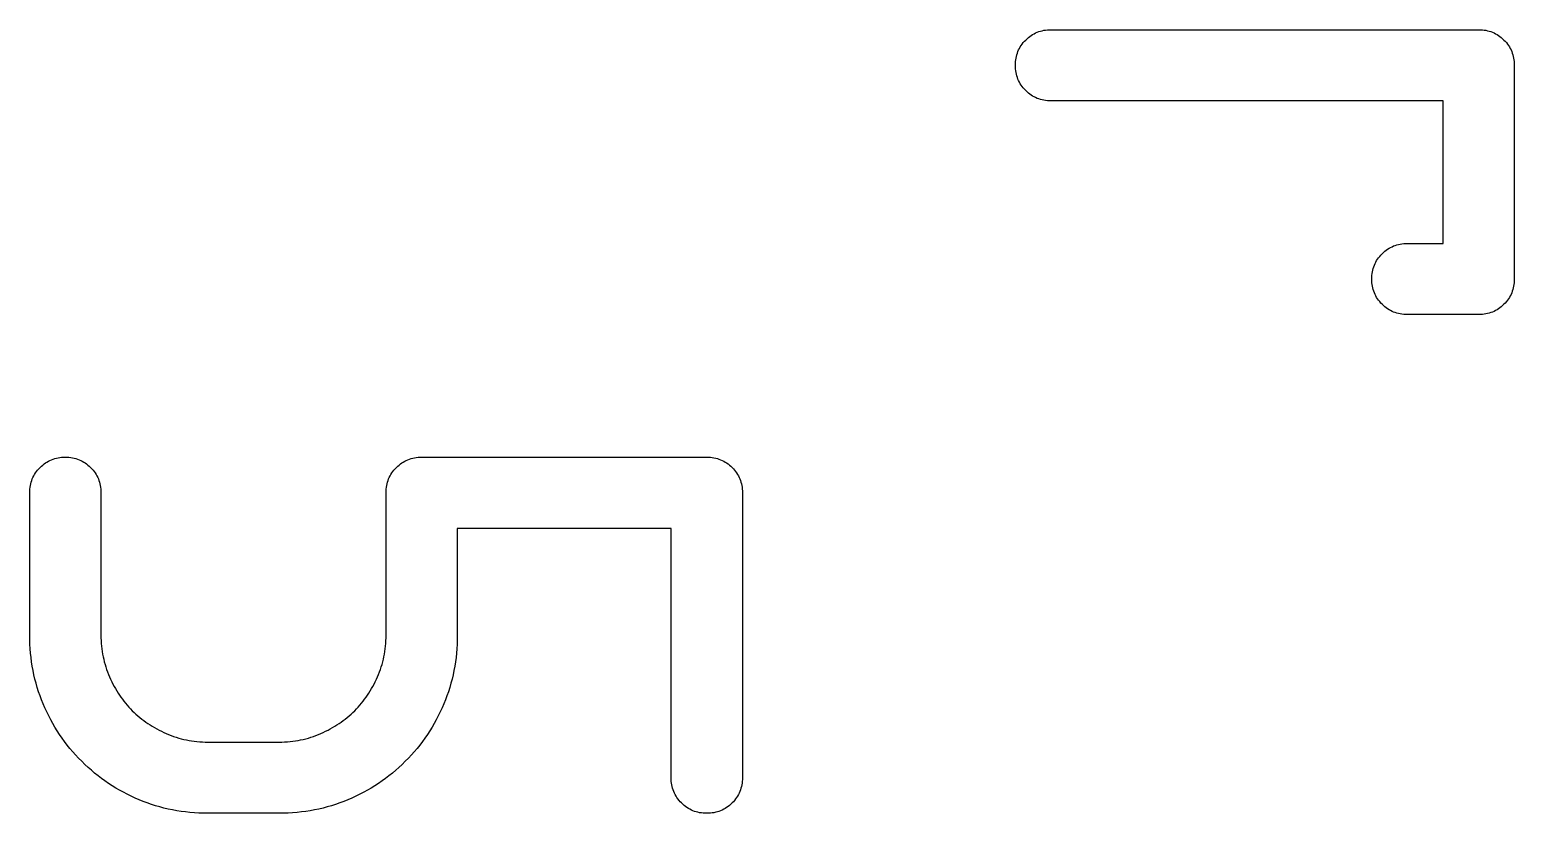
# Model space of a CAD drawing. Extents: x -220 to 711, y -42 to 774.
# Drawn here: x -189.86 to -152.37, y 217 to 236.8 of the extents above; entities that cross this region are included whole.
import ezdxf

# ---------------------------------------------------------------- set-up
doc = ezdxf.new("R2010")
doc.units = 0
doc.layers.get('0').update_dxf_attribs({"linetype": 'CONTINUOUS'})

msp = doc.modelspace()

# ---------------------------------------------------------------- linework, layer by layer
for p, q in [((-164.0703, 236.799), (-153.2703, 236.799)), ((-152.3703, 235.899), (-152.3703, 230.499)), ((-154.1703, 234.999), (-164.0703, 234.999)), ((-154.1703, 231.399), (-154.1703, 234.999)), ((-155.0703, 231.399), (-154.1703, 231.399)), ((-153.2703, 229.599), (-155.0703, 229.599)), ((-179.9643, 225.999), (-172.7643, 225.999)), ((-189.8643, 221.499), (-189.8643, 225.099)), ((-188.0643, 225.099), (-188.0643, 221.499)), ((-180.8643, 221.499), (-180.8643, 225.099)), ((-171.8643, 225.099), (-171.8643, 217.899)), ((-173.6643, 224.199), (-179.0643, 224.199)), ((-179.0643, 224.199), (-179.0643, 221.499)), ((-173.6643, 217.899), (-173.6643, 224.199)), ((-185.3643, 218.799), (-183.5643, 218.799)), ((-183.5643, 216.999), (-185.3643, 216.999))]:
    msp.add_line(p, q)
for points in [[(-164.7093, 236.538), (-164.6763, 236.5696), (-164.6423, 236.5991), (-164.6074, 236.6267), (-164.5715, 236.6521), (-164.5348, 236.6756), (-164.4971, 236.697), (-164.4586, 236.7164), (-164.4191, 236.7337), (-164.3787, 236.749), (-164.3374, 236.7623), (-164.2952, 236.7735), (-164.252, 236.7826), (-164.208, 236.7898), (-164.163, 236.7949), (-164.1171, 236.7979), (-164.0703, 236.799)], [(-153.2703, 236.799), (-153.2235, 236.7979), (-153.1777, 236.7949), (-153.1327, 236.7898), (-153.0887, 236.7826), (-153.0455, 236.7735), (-153.0033, 236.7623), (-152.962, 236.749), (-152.9216, 236.7337), (-152.8821, 236.7164), (-152.8435, 236.697), (-152.8059, 236.6756), (-152.7692, 236.6521), (-152.7333, 236.6267), (-152.6984, 236.5991), (-152.6644, 236.5696), (-152.6313, 236.538)], [(-164.9703, 235.899), (-164.9693, 235.9458), (-164.9663, 235.9916), (-164.9612, 236.0366), (-164.954, 236.0806), (-164.9449, 236.1238), (-164.9336, 236.166), (-164.9204, 236.2073), (-164.9051, 236.2477), (-164.8878, 236.2872), (-164.8684, 236.3258), (-164.847, 236.3634), (-164.8235, 236.4001), (-164.798, 236.436), (-164.7705, 236.4709), (-164.7409, 236.5049), (-164.7093, 236.538)], [(-152.6313, 236.538), (-152.5997, 236.5049), (-152.5702, 236.4709), (-152.5426, 236.436), (-152.5172, 236.4001), (-152.4937, 236.3634), (-152.4723, 236.3258), (-152.4529, 236.2872), (-152.4356, 236.2477), (-152.4203, 236.2073), (-152.407, 236.166), (-152.3958, 236.1238), (-152.3867, 236.0806), (-152.3795, 236.0366), (-152.3744, 235.9916), (-152.3714, 235.9458), (-152.3703, 235.899)], [(-164.7093, 235.26), (-164.7409, 235.293), (-164.7705, 235.327), (-164.798, 235.3619), (-164.8235, 235.3978), (-164.847, 235.4345), (-164.8684, 235.4722), (-164.8878, 235.5107), (-164.9051, 235.5502), (-164.9204, 235.5906), (-164.9336, 235.6319), (-164.9449, 235.6741), (-164.954, 235.7173), (-164.9612, 235.7613), (-164.9663, 235.8063), (-164.9693, 235.8522), (-164.9703, 235.899)], [(-164.0703, 234.999), (-164.1171, 235), (-164.163, 235.003), (-164.208, 235.0081), (-164.252, 235.0153), (-164.2952, 235.0244), (-164.3374, 235.0357), (-164.3787, 235.0489), (-164.4191, 235.0642), (-164.4586, 235.0815), (-164.4971, 235.1009), (-164.5348, 235.1223), (-164.5715, 235.1458), (-164.6074, 235.1713), (-164.6423, 235.1988), (-164.6763, 235.2284), (-164.7093, 235.26)], [(-155.7093, 231.138), (-155.6763, 231.1696), (-155.6423, 231.1991), (-155.6074, 231.2267), (-155.5715, 231.2521), (-155.5348, 231.2756), (-155.4971, 231.297), (-155.4586, 231.3164), (-155.4191, 231.3337), (-155.3787, 231.349), (-155.3374, 231.3623), (-155.2952, 231.3735), (-155.252, 231.3826), (-155.208, 231.3898), (-155.163, 231.3949), (-155.1171, 231.3979), (-155.0703, 231.399)], [(-155.9703, 230.499), (-155.9693, 230.5458), (-155.9663, 230.5916), (-155.9612, 230.6366), (-155.954, 230.6806), (-155.9449, 230.7238), (-155.9336, 230.766), (-155.9204, 230.8073), (-155.9051, 230.8477), (-155.8878, 230.8872), (-155.8684, 230.9258), (-155.847, 230.9634), (-155.8235, 231.0001), (-155.798, 231.036), (-155.7705, 231.0709), (-155.7409, 231.1049), (-155.7093, 231.138)], [(-155.7093, 229.86), (-155.7409, 229.893), (-155.7705, 229.927), (-155.798, 229.9619), (-155.8235, 229.9978), (-155.847, 230.0345), (-155.8684, 230.0722), (-155.8878, 230.1107), (-155.9051, 230.1502), (-155.9204, 230.1906), (-155.9336, 230.2319), (-155.9449, 230.2741), (-155.954, 230.3173), (-155.9612, 230.3613), (-155.9663, 230.4063), (-155.9693, 230.4522), (-155.9703, 230.499)], [(-152.3703, 230.499), (-152.3714, 230.4522), (-152.3744, 230.4063), (-152.3795, 230.3613), (-152.3867, 230.3173), (-152.3958, 230.2741), (-152.407, 230.2319), (-152.4203, 230.1906), (-152.4356, 230.1502), (-152.4529, 230.1107), (-152.4723, 230.0722), (-152.4937, 230.0345), (-152.5172, 229.9978), (-152.5426, 229.9619), (-152.5702, 229.927), (-152.5997, 229.893), (-152.6313, 229.86)], [(-155.0703, 229.599), (-155.1171, 229.6), (-155.163, 229.603), (-155.208, 229.6081), (-155.252, 229.6153), (-155.2952, 229.6244), (-155.3374, 229.6357), (-155.3787, 229.6489), (-155.4191, 229.6642), (-155.4586, 229.6815), (-155.4971, 229.7009), (-155.5348, 229.7223), (-155.5715, 229.7458), (-155.6074, 229.7713), (-155.6423, 229.7988), (-155.6763, 229.8284), (-155.7093, 229.86)], [(-152.6313, 229.86), (-152.6644, 229.8284), (-152.6984, 229.7988), (-152.7333, 229.7713), (-152.7692, 229.7458), (-152.8059, 229.7223), (-152.8435, 229.7009), (-152.8821, 229.6815), (-152.9216, 229.6642), (-152.962, 229.6489), (-153.0033, 229.6357), (-153.0455, 229.6244), (-153.0887, 229.6153), (-153.1327, 229.6081), (-153.1777, 229.603), (-153.2235, 229.6), (-153.2703, 229.599)], [(-189.8643, 225.099), (-189.8633, 225.1458), (-189.8603, 225.1916), (-189.8552, 225.2366), (-189.848, 225.2806), (-189.8389, 225.3238), (-189.8276, 225.366), (-189.8144, 225.4073), (-189.7991, 225.4477), (-189.7818, 225.4872), (-189.7624, 225.5258), (-189.741, 225.5634), (-189.7175, 225.6001), (-189.692, 225.636), (-189.6645, 225.6709), (-189.6349, 225.7049), (-189.6033, 225.738)], [(-189.6033, 225.738), (-189.5703, 225.7696), (-189.5363, 225.7991), (-189.5014, 225.8267), (-189.4655, 225.8521), (-189.4288, 225.8756), (-189.3911, 225.897), (-189.3526, 225.9164), (-189.3131, 225.9337), (-189.2727, 225.949), (-189.2314, 225.9623), (-189.1892, 225.9735), (-189.146, 225.9826), (-189.102, 225.9898), (-189.057, 225.9949), (-189.0111, 225.9979), (-188.9643, 225.999)], [(-188.9643, 225.999), (-188.9175, 225.9979), (-188.8717, 225.9949), (-188.8267, 225.9898), (-188.7827, 225.9826), (-188.7395, 225.9735), (-188.6973, 225.9623), (-188.656, 225.949), (-188.6156, 225.9337), (-188.5761, 225.9164), (-188.5375, 225.897), (-188.4999, 225.8756), (-188.4632, 225.8521), (-188.4273, 225.8267), (-188.3924, 225.7991), (-188.3584, 225.7696), (-188.3253, 225.738)], [(-188.3253, 225.738), (-188.2937, 225.7049), (-188.2642, 225.6709), (-188.2366, 225.636), (-188.2112, 225.6001), (-188.1877, 225.5634), (-188.1663, 225.5258), (-188.1469, 225.4872), (-188.1296, 225.4477), (-188.1143, 225.4073), (-188.101, 225.366), (-188.0898, 225.3238), (-188.0807, 225.2806), (-188.0735, 225.2366), (-188.0684, 225.1916), (-188.0654, 225.1458), (-188.0643, 225.099)], [(-180.8643, 225.099), (-180.8633, 225.1458), (-180.8603, 225.1916), (-180.8552, 225.2366), (-180.848, 225.2806), (-180.8389, 225.3238), (-180.8276, 225.366), (-180.8144, 225.4073), (-180.7991, 225.4477), (-180.7818, 225.4872), (-180.7624, 225.5258), (-180.741, 225.5634), (-180.7175, 225.6001), (-180.692, 225.636), (-180.6645, 225.6709), (-180.6349, 225.7049), (-180.6033, 225.738)], [(-180.6033, 225.738), (-180.5703, 225.7696), (-180.5363, 225.7991), (-180.5014, 225.8267), (-180.4655, 225.8521), (-180.4288, 225.8756), (-180.3911, 225.897), (-180.3526, 225.9164), (-180.3131, 225.9337), (-180.2727, 225.949), (-180.2314, 225.9623), (-180.1892, 225.9735), (-180.146, 225.9826), (-180.102, 225.9898), (-180.057, 225.9949), (-180.0111, 225.9979), (-179.9643, 225.999)], [(-172.7643, 225.999), (-172.7175, 225.9979), (-172.6717, 225.9949), (-172.6267, 225.9898), (-172.5827, 225.9826), (-172.5395, 225.9735), (-172.4973, 225.9623), (-172.456, 225.949), (-172.4156, 225.9337), (-172.3761, 225.9164), (-172.3375, 225.897), (-172.2999, 225.8756), (-172.2632, 225.8521), (-172.2273, 225.8267), (-172.1924, 225.7991), (-172.1584, 225.7696), (-172.1253, 225.738)], [(-172.1253, 225.738), (-172.0937, 225.7049), (-172.0642, 225.6709), (-172.0366, 225.636), (-172.0112, 225.6001), (-171.9877, 225.5634), (-171.9663, 225.5258), (-171.9469, 225.4872), (-171.9296, 225.4477), (-171.9143, 225.4073), (-171.901, 225.366), (-171.8898, 225.3238), (-171.8807, 225.2806), (-171.8735, 225.2366), (-171.8684, 225.1916), (-171.8654, 225.1458), (-171.8643, 225.099)], [(-189.5223, 219.762), (-189.5638, 219.8647), (-189.6025, 219.9683), (-189.6386, 220.0726), (-189.672, 220.1776), (-189.7027, 220.2835), (-189.7307, 220.3901), (-189.7561, 220.4975), (-189.7788, 220.6057), (-189.7989, 220.7147), (-189.8162, 220.8244), (-189.8309, 220.9349), (-189.843, 221.0461), (-189.8523, 221.1582), (-189.859, 221.271), (-189.863, 221.3846), (-189.8643, 221.499)], [(-188.0643, 221.499), (-188.0635, 221.4295), (-188.061, 221.3604), (-188.0567, 221.2919), (-188.0508, 221.2239), (-188.0432, 221.1564), (-188.034, 221.0893), (-188.023, 221.0228), (-188.0103, 220.9567), (-187.996, 220.8911), (-187.98, 220.8261), (-187.9622, 220.7615), (-187.9428, 220.6974), (-187.9217, 220.6338), (-187.899, 220.5707), (-187.8745, 220.5081), (-187.8483, 220.446)], [(-181.0803, 220.446), (-181.0542, 220.5081), (-181.0297, 220.5707), (-181.0069, 220.6338), (-180.9858, 220.6974), (-180.9664, 220.7615), (-180.9487, 220.8261), (-180.9327, 220.8911), (-180.9183, 220.9567), (-180.9057, 221.0228), (-180.8947, 221.0893), (-180.8854, 221.1564), (-180.8778, 221.2239), (-180.8719, 221.2919), (-180.8677, 221.3604), (-180.8652, 221.4295), (-180.8643, 221.499)], [(-179.0643, 221.499), (-179.0657, 221.3846), (-179.0697, 221.271), (-179.0764, 221.1582), (-179.0857, 221.0461), (-179.0977, 220.9349), (-179.1124, 220.8244), (-179.1298, 220.7147), (-179.1498, 220.6057), (-179.1726, 220.4975), (-179.1979, 220.3901), (-179.226, 220.2835), (-179.2567, 220.1776), (-179.2901, 220.0726), (-179.3262, 219.9683), (-179.3649, 219.8647), (-179.4063, 219.762)], [(-187.8483, 220.446), (-187.8208, 220.3846), (-187.7921, 220.3243), (-187.7623, 220.2651), (-187.7313, 220.2069), (-187.6993, 220.1498), (-187.6661, 220.0937), (-187.6318, 220.0387), (-187.5963, 219.9847), (-187.5598, 219.9318), (-187.5221, 219.8799), (-187.4833, 219.8291), (-187.4433, 219.7794), (-187.4023, 219.7307), (-187.3601, 219.6831), (-187.3168, 219.6365), (-187.2723, 219.591)], [(-181.6563, 219.591), (-181.6119, 219.6365), (-181.5686, 219.6831), (-181.5264, 219.7307), (-181.4853, 219.7794), (-181.4454, 219.8291), (-181.4066, 219.8799), (-181.3689, 219.9318), (-181.3323, 219.9847), (-181.2969, 220.0387), (-181.2626, 220.0937), (-181.2294, 220.1498), (-181.1973, 220.2069), (-181.1664, 220.2651), (-181.1366, 220.3243), (-181.1079, 220.3846), (-181.0803, 220.446)], [(-188.5503, 218.313), (-188.628, 218.3924), (-188.7033, 218.4734), (-188.7765, 218.5559), (-188.8473, 218.6398), (-188.916, 218.7252), (-188.9823, 218.812), (-189.0465, 218.9004), (-189.1083, 218.9902), (-189.168, 219.0815), (-189.2253, 219.1743), (-189.2805, 219.2685), (-189.3333, 219.3643), (-189.384, 219.4615), (-189.4323, 219.5602), (-189.4785, 219.6603), (-189.5223, 219.762)], [(-179.4063, 219.762), (-179.4502, 219.6603), (-179.4963, 219.5602), (-179.5447, 219.4615), (-179.5953, 219.3643), (-179.6482, 219.2685), (-179.7033, 219.1743), (-179.7607, 219.0815), (-179.8203, 218.9902), (-179.8822, 218.9004), (-179.9463, 218.812), (-180.0127, 218.7252), (-180.0813, 218.6398), (-180.1522, 218.5559), (-180.2253, 218.4734), (-180.3007, 218.3924), (-180.3783, 218.313)], [(-187.2723, 219.591), (-187.2268, 219.5465), (-187.1802, 219.5032), (-187.1326, 219.461), (-187.0839, 219.42), (-187.0342, 219.38), (-186.9834, 219.3412), (-186.9315, 219.3035), (-186.8786, 219.267), (-186.8246, 219.2315), (-186.7696, 219.1972), (-186.7135, 219.164), (-186.6564, 219.132), (-186.5982, 219.101), (-186.539, 219.0712), (-186.4787, 219.0425), (-186.4173, 219.015)], [(-182.5113, 219.015), (-182.45, 219.0425), (-182.3897, 219.0712), (-182.3305, 219.101), (-182.2723, 219.132), (-182.2151, 219.164), (-182.1591, 219.1972), (-182.1041, 219.2315), (-182.0501, 219.267), (-181.9972, 219.3035), (-181.9453, 219.3412), (-181.8945, 219.38), (-181.8448, 219.42), (-181.7961, 219.461), (-181.7484, 219.5032), (-181.7019, 219.5465), (-181.6563, 219.591)], [(-186.4173, 219.015), (-186.3552, 218.9888), (-186.2926, 218.9643), (-186.2295, 218.9416), (-186.1659, 218.9205), (-186.1018, 218.9011), (-186.0372, 218.8833), (-185.9722, 218.8673), (-185.9066, 218.853), (-185.8405, 218.8403), (-185.774, 218.8293), (-185.7069, 218.8201), (-185.6394, 218.8125), (-185.5714, 218.8066), (-185.5029, 218.8023), (-185.4338, 218.7998), (-185.3643, 218.799)], [(-183.5643, 218.799), (-183.4948, 218.7998), (-183.4258, 218.8023), (-183.3573, 218.8066), (-183.2893, 218.8125), (-183.2217, 218.8201), (-183.1547, 218.8293), (-183.0881, 218.8403), (-183.0221, 218.853), (-182.9565, 218.8673), (-182.8914, 218.8833), (-182.8269, 218.9011), (-182.7628, 218.9205), (-182.6992, 218.9416), (-182.6361, 218.9643), (-182.5735, 218.9888), (-182.5113, 219.015)], [(-187.1013, 217.341), (-187.203, 217.3848), (-187.3031, 217.431), (-187.4018, 217.4793), (-187.499, 217.53), (-187.5948, 217.5828), (-187.689, 217.638), (-187.7818, 217.6953), (-187.8731, 217.755), (-187.9629, 217.8168), (-188.0513, 217.881), (-188.1381, 217.9473), (-188.2235, 218.016), (-188.3074, 218.0868), (-188.3899, 218.16), (-188.4709, 218.2353), (-188.5503, 218.313)], [(-180.3783, 218.313), (-180.4578, 218.2353), (-180.5388, 218.16), (-180.6212, 218.0868), (-180.7052, 218.016), (-180.7905, 217.9473), (-180.8774, 217.881), (-180.9658, 217.8168), (-181.0556, 217.755), (-181.1469, 217.6953), (-181.2397, 217.638), (-181.3339, 217.5828), (-181.4297, 217.53), (-181.5269, 217.4793), (-181.6255, 217.431), (-181.7257, 217.3848), (-181.8273, 217.341)], [(-173.4033, 217.26), (-173.4349, 217.293), (-173.4645, 217.327), (-173.492, 217.3619), (-173.5175, 217.3978), (-173.541, 217.4345), (-173.5624, 217.4722), (-173.5818, 217.5107), (-173.5991, 217.5502), (-173.6144, 217.5906), (-173.6276, 217.6319), (-173.6389, 217.6741), (-173.648, 217.7173), (-173.6552, 217.7613), (-173.6603, 217.8063), (-173.6633, 217.8522), (-173.6643, 217.899)], [(-171.8643, 217.899), (-171.8654, 217.8522), (-171.8684, 217.8063), (-171.8735, 217.7613), (-171.8807, 217.7173), (-171.8898, 217.6741), (-171.901, 217.6319), (-171.9143, 217.5906), (-171.9296, 217.5502), (-171.9469, 217.5107), (-171.9663, 217.4722), (-171.9877, 217.4345), (-172.0112, 217.3978), (-172.0366, 217.3619), (-172.0642, 217.327), (-172.0937, 217.293), (-172.1253, 217.26)], [(-185.3643, 216.999), (-185.4787, 217.0003), (-185.5923, 217.0043), (-185.7051, 217.011), (-185.8172, 217.0203), (-185.9284, 217.0324), (-186.0389, 217.0471), (-186.1486, 217.0644), (-186.2576, 217.0845), (-186.3658, 217.1072), (-186.4732, 217.1326), (-186.5798, 217.1606), (-186.6857, 217.1913), (-186.7907, 217.2247), (-186.895, 217.2608), (-186.9986, 217.2995), (-187.1013, 217.341)], [(-181.8273, 217.341), (-181.9301, 217.2995), (-182.0336, 217.2608), (-182.1379, 217.2247), (-182.243, 217.1913), (-182.3489, 217.1606), (-182.4555, 217.1326), (-182.5629, 217.1072), (-182.6711, 217.0845), (-182.78, 217.0644), (-182.8898, 217.0471), (-183.0003, 217.0324), (-183.1115, 217.0203), (-183.2236, 217.011), (-183.3364, 217.0043), (-183.45, 217.0003), (-183.5643, 216.999)], [(-172.7643, 216.999), (-172.8111, 217), (-172.857, 217.003), (-172.902, 217.0081), (-172.946, 217.0153), (-172.9892, 217.0244), (-173.0314, 217.0357), (-173.0727, 217.0489), (-173.1131, 217.0642), (-173.1526, 217.0815), (-173.1911, 217.1009), (-173.2288, 217.1223), (-173.2655, 217.1458), (-173.3014, 217.1713), (-173.3363, 217.1988), (-173.3703, 217.2284), (-173.4033, 217.26)], [(-172.1253, 217.26), (-172.1584, 217.2284), (-172.1924, 217.1988), (-172.2273, 217.1713), (-172.2632, 217.1458), (-172.2999, 217.1223), (-172.3375, 217.1009), (-172.3761, 217.0815), (-172.4156, 217.0642), (-172.456, 217.0489), (-172.4973, 217.0357), (-172.5395, 217.0244), (-172.5827, 217.0153), (-172.6267, 217.0081), (-172.6717, 217.003), (-172.7175, 217), (-172.7643, 216.999)]]:
    msp.add_lwpolyline(points)

doc.saveas('drawing.dxf')
